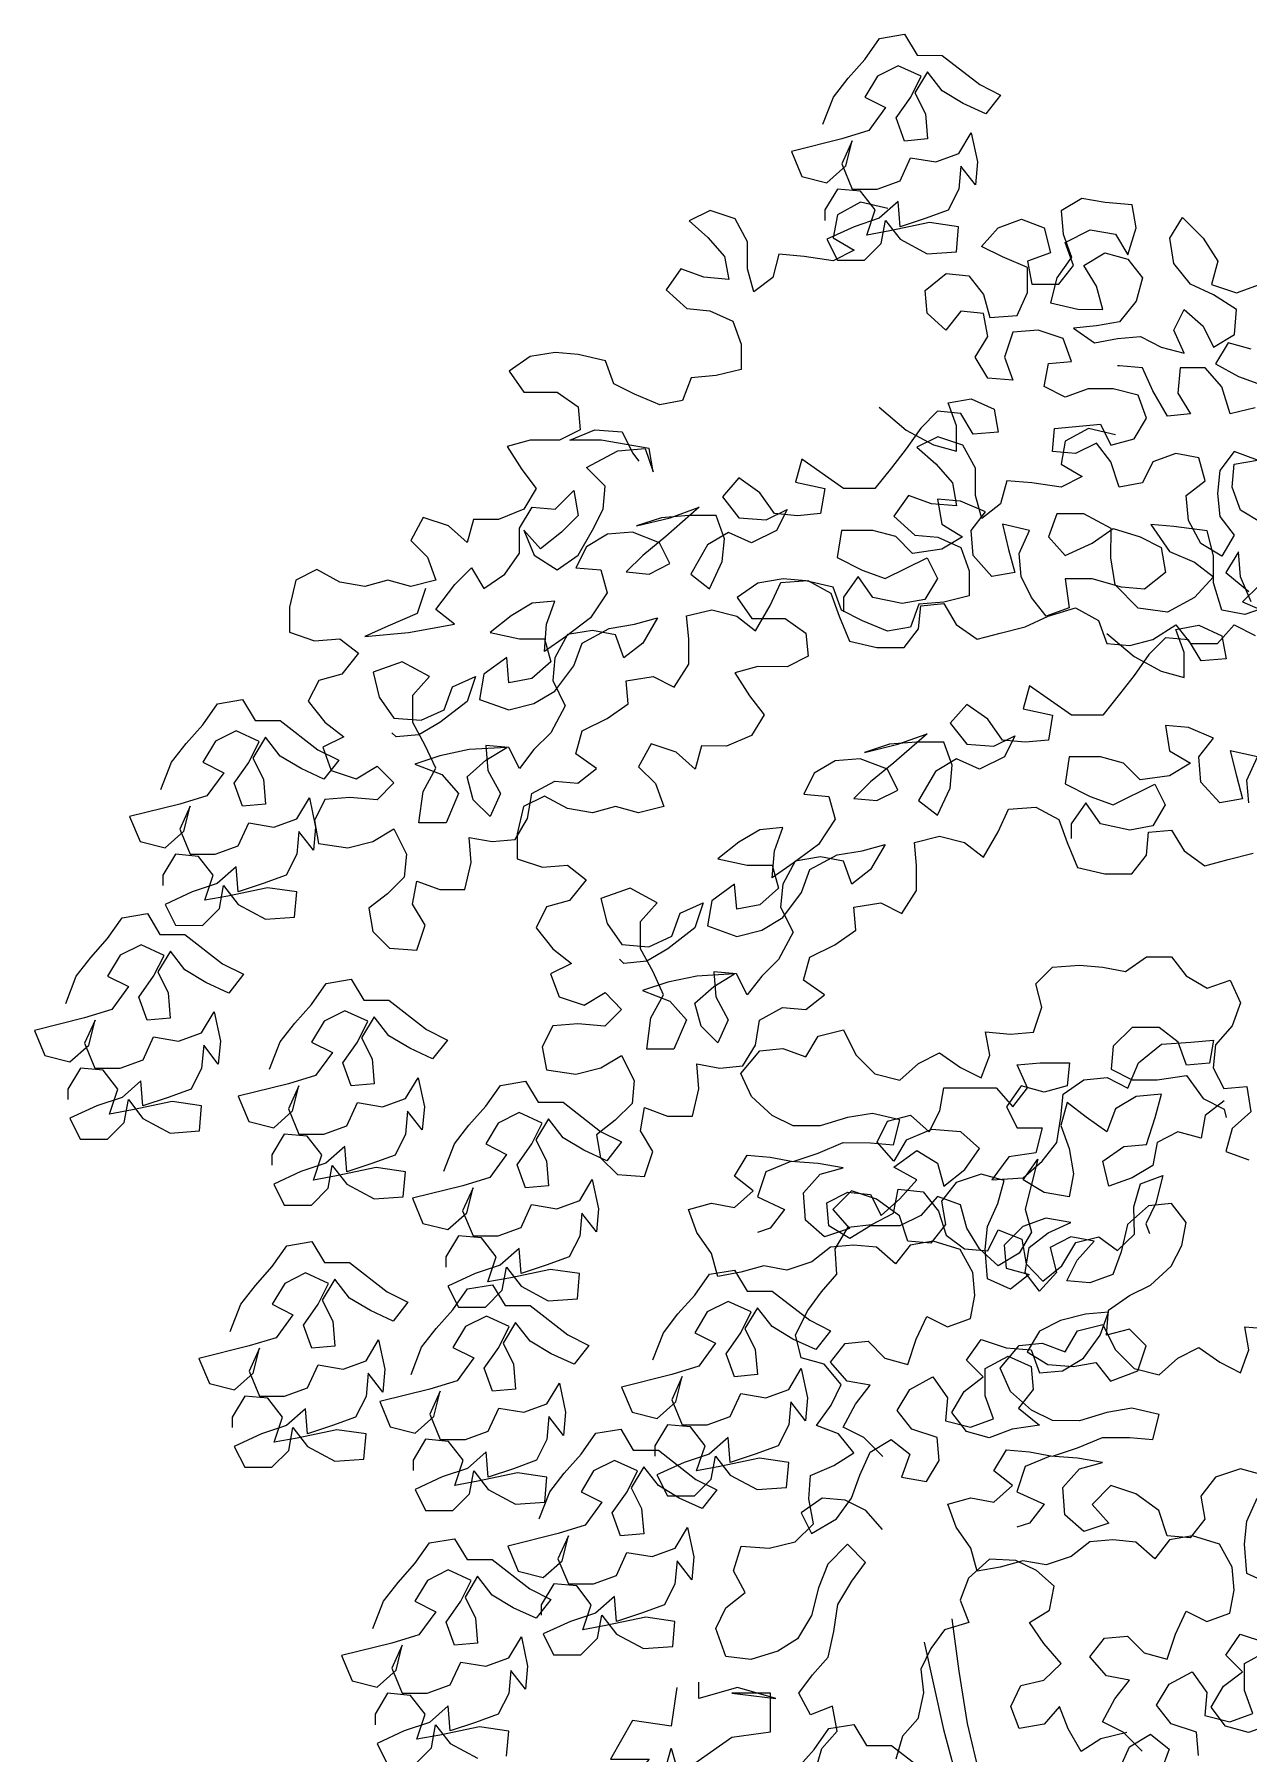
# Model space of a CAD drawing. Extents: x 115 to 1469, y 94 to 338.
# Drawn here: x 188.367 to 190.813, y 248.368 to 251.829 of the extents above; entities that cross this region are included whole.
import ezdxf

# ---------------------------------------------------------------- set-up
doc = ezdxf.new("R2010")
doc.units = 0
doc.layers.get('0').update_dxf_attribs({"linetype": 'CONTINUOUS'})
doc.layers.add('ESQUAD', color=3, linetype='CONTINUOUS')

# ---------------------------------------------------------------- blocks, each defined once
blk = doc.blocks.new('ARV-ELEV4')
for points in [[(-224.4, 3286.1), (-214.1, 3312.8), (-199.7, 3331.4), (-183.2, 3349.9), (-168.7, 3370.5), (-144, 3374.6), (-131.7, 3354), (-107, 3353.9), (-69.9, 3325.1), (-49.4, 3314.8), (-63.8, 3296.2), (-86.4, 3306.5), (-107, 3318.9), (-121.4, 3337.5), (-133.8, 3316.9), (-123.5, 3296.3), (-121.5, 3271.6), (-144.1, 3269.5), (-152.3, 3292.2), (-137.9, 3312.8), (-127.6, 3333.4), (-150.2, 3343.7), (-170.8, 3333.4), (-183.2, 3312.8), (-162.6, 3302.5), (-179.1, 3279.9), (-205.9, 3271.6), (-255.3, 3259.3), (-245.1, 3234.6), (-220.4, 3228.4), (-201.8, 3244.9), (-195.6, 3269.6), (-205.9, 3246.9), (-195.7, 3222.2), (-170.9, 3222.2), (-148.3, 3230.4), (-138, 3253.1), (-113.3, 3248.9), (-90.6, 3257.1), (-78.2, 3277.7), (-72.1, 3248.9), (-74.2, 3226.2), (-88.5, 3244.8), (-90.6, 3222.1), (-100.9, 3201.5), (-123.6, 3193.3), (-148.3, 3185.1), (-150.4, 3209.8), (-168.9, 3193.4), (-193.6, 3185.1), (-220.4, 3172.8), (-210.1, 3152.2), (-183.4, 3152.2), (-166.9, 3168.6), (-162.7, 3191.3), (-148.3, 3172.7), (-121.6, 3158.3), (-92.7, 3160.3), (-90.7, 3185.1), (-119.5, 3189.2), (-158.6, 3181), (-181.3, 3176.9), (-173, 3201.6), (-187.4, 3220.1), (-210.1, 3222.2), (-222.4, 3201.6), (-222.5, 3191.3)], [(-160.6, 3203.1), (-187.4, 3209.3), (-210, 3196.9), (-214.2, 3174.3), (-193.6, 3161.9), (-214.2, 3151.6), (-243, 3155.8), (-267.7, 3157.9), (-273.9, 3135.2), (-292.5, 3120.8), (-298.6, 3143.5), (-298.6, 3170.3), (-310.9, 3192.9), (-335.6, 3201.2), (-356.2, 3190.9), (-337.7, 3174.4), (-321.3, 3155.9), (-317.2, 3133.2), (-341.9, 3135.3), (-364.5, 3143.5), (-379, 3123), (-358.4, 3104.4), (-335.7, 3102.3), (-313.1, 3092), (-304.9, 3069.4), (-304.9, 3044.6), (-329.6, 3038.5), (-354.3, 3036.4), (-362.6, 3013.8), (-385.2, 3009.7), (-409.9, 3020), (-430.5, 3030.3), (-438.7, 3053), (-465.5, 3059.2), (-488.2, 3061.3), (-512.9, 3057.2), (-533.5, 3042.8), (-519.1, 3022.2), (-486.1, 3022.2), (-465.6, 3007.7), (-463.5, 2985.1), (-484.1, 2974.8), (-513, 2974.8), (-535.6, 2968.7), (-521.2, 2946), (-506.8, 2927.4), (-519.2, 2906.9), (-543.9, 2896.6), (-568.6, 2896.6), (-574.8, 2874), (-593.3, 2890.5), (-618.1, 2898.7), (-630.4, 2876.1), (-614, 2859.6), (-605.8, 2836.9), (-630.5, 2830.8), (-653.1, 2837), (-675.8, 2830.8), (-700.5, 2834.9), (-723.1, 2847.3), (-743.7, 2837), (-749.9, 2810.3), (-750, 2785.6), (-725.3, 2777.3), (-700.5, 2779.3), (-682, 2764.9), (-698.5, 2744.3), (-721.2, 2738.2), (-731.5, 2717.6), (-715, 2697), (-696.5, 2682.5), (-717.1, 2672.3), (-708.9, 2649.6), (-684.2, 2641.4), (-663.6, 2653.7), (-647.1, 2637.2), (-663.6, 2620.7), (-690.4, 2622.8), (-715.1, 2620.8), (-725.4, 2600.2), (-721.3, 2577.5), (-692.5, 2573.4), (-667.8, 2579.6), (-647.2, 2591.9), (-634.8, 2567.2), (-636.9, 2544.5), (-653.4, 2528.1), (-671.9, 2513.7), (-667.9, 2491), (-651.4, 2474.5), (-624.6, 2472.4), (-616.4, 2497.1), (-628.7, 2517.7), (-624.6, 2540.4), (-601.9, 2532.1), (-577.2, 2532.1), (-571, 2558.9), (-573, 2583.6), (-550.4, 2579.4), (-527.7, 2581.5), (-515.4, 2602.1), (-511.2, 2626.8), (-488.6, 2639.1), (-465.9, 2637), (-447.4, 2651.4), (-467.9, 2665.9), (-461.7, 2688.5), (-437, 2700.8), (-416.4, 2715.2), (-418.4, 2737.9), (-391.7, 2742), (-371.1, 2731.7), (-356.6, 2754.3), (-356.6, 2779), (-358.7, 2801.7), (-333.9, 2807.8), (-309.2, 2801.6), (-290.7, 2787.2), (-276.3, 2811.9), (-266, 2834.5), (-239.2, 2836.6), (-216.5, 2824.2), (-208.3, 2801.5), (-198.1, 2776.8), (-171.3, 2770.6), (-144.5, 2770.6), (-130.1, 2789.1), (-128, 2811.8), (-105.3, 2813.8), (-93, 2793.2), (-72.4, 2778.8), (-49.8, 2784.9), (-25.1, 2791.1), (-2.4, 2801.4), (24.4, 2809.6), (47, 2797.2), (55.2, 2774.5), (77.9, 2772.5), (100.6, 2778.6), (123.2, 2793), (137.6, 2774.5), (164.4, 2774.4), (180.9, 2793), (201.5, 2782.6)], [(205.6, 2832.1), (189.1, 2815.6), (218, 2803.2)], [(197.4, 2815.6), (187.1, 2840.3), (185.1, 2865), (172.7, 2844.4), (195.3, 2825.9)], [(215.9, 2811.5), (191.2, 2803.2), (168.5, 2807.4), (160.3, 2834.2), (160.4, 2860.9), (154.2, 2885.6), (121.2, 2889.8), (98.6, 2891.9), (117.1, 2865.1), (141.8, 2854.8), (160.3, 2840.3), (141.8, 2819.8), (115, 2805.4), (86.2, 2809.5), (63.5, 2832.2), (59.4, 2859), (59.5, 2887.8), (32.7, 2902.2), (5.9, 2902.3), (-2.3, 2879.6), (14.1, 2861.1), (40.9, 2873.4), (61.5, 2887.8), (88.3, 2879.5), (108.9, 2869.2), (113, 2844.5), (92.4, 2828), (69.7, 2830.1), (40.9, 2838.4), (14.1, 2838.4), (18.2, 2809.6), (-4.5, 2801.4), (-18.9, 2819.9), (-29.1, 2840.5), (-31.2, 2863.2), (-20.9, 2885.8), (-47.6, 2892), (-41.5, 2867.3), (-35.3, 2844.6), (-58, 2840.5), (-76.5, 2861.1), (-78.5, 2885.9), (-64.1, 2904.4), (-88.8, 2914.7), (-111.4, 2916.8), (-107.3, 2892.1), (-86.8, 2879.7), (-107.4, 2867.4), (-136.2, 2863.3), (-152.7, 2879.8), (-175.3, 2885.9), (-206.2, 2886), (-210.3, 2859.2), (-185.6, 2846.8), (-163, 2838.6), (-121.8, 2859.1), (-111.5, 2838.5), (-123.9, 2817.9), (-146.5, 2813.8), (-175.4, 2820), (-189.8, 2840.7), (-204.2, 2820.1), (-204.2, 2805.7)], [(207.6, 2893.5), (187, 2905.9), (178.8, 2928.6), (180.9, 2951.2), (203.6, 2955.3), (180.9, 2963.6), (166.5, 2945.1), (164.4, 2922.4), (166.5, 2899.8), (180.8, 2881.2), (168.5, 2860.6), (147.9, 2873), (135.6, 2895.7), (133.5, 2920.4), (152.1, 2934.8), (145.9, 2957.4), (123.3, 2961.6), (100.6, 2953.4), (90.3, 2932.8), (67.6, 2928.7), (59.4, 2953.4), (45, 2971.9), (24.4, 2961.7), (1.8, 2963.7), (3.8, 2986.4), (49.1, 2990.5), (59.4, 2969.9), (82.1, 2976), (94.5, 2996.6), (86.2, 3019.3), (61.5, 3025.5), (36.8, 3025.5), (14.2, 3017.3), (-6.4, 3027.6), (-2.3, 3050.2), (20.4, 3052.3), (12.2, 3074.9), (-12.5, 3083.2), (-37.3, 3081.2), (-45.5, 3056.5), (-37.3, 3033.8), (-62, 3035.9), (-74.4, 3056.5), (-62, 3077.1), (-66.1, 3099.7), (-88.7, 3101.8), (-103.2, 3083.3), (-121.7, 3099.8), (-123.7, 3122.4), (-103.1, 3138.9), (-80.5, 3136.8), (-66.1, 3118.3), (-59.9, 3095.6), (-33.1, 3097.6), (-22.8, 3120.3), (-22.8, 3145), (-47.5, 3155.3), (-68.1, 3165.6), (-51.6, 3184.1), (-28.9, 3192.4), (-6.3, 3184.1), (-0.1, 3159.4), (-22.8, 3151.2), (-18.7, 3128.5), (8.1, 3128.5), (22.5, 3147), (14.3, 3169.7), (39, 3182), (63.7, 3177.9), (76.1, 3157.3), (84.3, 3184), (80.2, 3206.7), (53.5, 3208.8), (30.8, 3212.9), (10.2, 3200.6), (12.3, 3177.9), (20.5, 3155.2), (6, 3134.7), (-0.2, 3110), (26.6, 3103.8), (51.3, 3103.7), (45.2, 3126.4), (32.8, 3147), (53.4, 3159.3), (76.1, 3153.1), (90.5, 3134.6), (84.3, 3111.9), (67.8, 3091.4), (45.1, 3087.3), (22.5, 3085.2), (43, 3070.8), (65.7, 3074.9), (88.4, 3076.9), (108.9, 3066.6), (131.6, 3060.4), (121.3, 3083.1), (131.6, 3103.7), (150.1, 3087.2), (160.4, 3066.6), (181, 3078.9), (183.1, 3103.6), (160.5, 3118.1), (137.8, 3128.4), (121.4, 3149), (117.3, 3173.7), (129.7, 3194.3), (150.2, 3173.7), (164.6, 3151), (158.4, 3128.3), (183.1, 3120.1), (205.8, 3128.3)], [(197.5, 3064.5), (174.8, 3070.7), (162.5, 3050.1), (185.1, 3037.7), (207.8, 3029.5)], [(201.6, 3006.8), (176.8, 3000.7), (168.6, 3027.4), (152.2, 3046), (127.5, 3046), (125.4, 3021.3), (137.7, 3000.7), (115.1, 2998.6), (100.7, 3023.4), (90.4, 3046), (67.7, 3048.1), (65.7, 3048.1)], [(-169, 3007.4), (-142.3, 2984.8), (-115.5, 2970.3), (-92.9, 2964.1), (-92.8, 2988.8), (-101.1, 3011.5), (-78.4, 3015.6), (-55.8, 3005.3), (-51.7, 2982.6), (-76.4, 2980.6), (-88.7, 3001.2), (-111.4, 3003.3), (-127.8, 2986.8), (-142.3, 2966.2), (-156.7, 2947.7), (-173.2, 2927.1), (-204.1, 2927.2), (-245.3, 2956), (-251.5, 2933.4), (-222.6, 2927.2), (-226.8, 2902.5), (-249.4, 2900.4), (-272.1, 2902.5), (-286.5, 2923.1), (-307.1, 2937.6), (-323.5, 2919), (-307.1, 2898.4), (-280.3, 2896.3), (-259.7, 2906.6), (-270, 2886), (-294.8, 2873.7), (-317.4, 2884), (-338, 2871.7), (-354.5, 2842.9), (-336, 2828.4), (-323.6, 2855.2), (-321.5, 2877.8), (-329.7, 2900.5), (-356.5, 2900.5), (-383.3, 2898.5), (-408, 2890.3), (-375, 2898.5), (-346.2, 2908.8), (-379.2, 2880), (-401.9, 2861.4), (-418.3, 2845), (-395.7, 2842.9), (-375.1, 2853.2), (-385.4, 2873.8), (-412.1, 2884.1), (-436.8, 2882.1), (-457.4, 2869.7), (-467.8, 2849.1), (-443.1, 2847.1), (-436.9, 2824.4), (-453.4, 2799.7), (-478.1, 2781.2), (-498.7, 2766.8), (-496.6, 2793.6), (-488.4, 2816.2), (-511, 2814.2), (-531.6, 2801.8), (-552.3, 2785.4), (-523.4, 2779.2), (-498.7, 2779.2), (-492.6, 2756.5), (-511.1, 2740), (-533.8, 2735.9), (-535.8, 2760.7), (-558.5, 2744.2), (-562.6, 2719.5), (-533.8, 2709.2), (-509.1, 2715.3), (-488.5, 2727.7), (-469.9, 2752.4), (-461.7, 2775), (-434.9, 2789.4), (-410.2, 2793.5), (-387.5, 2799.7), (-401.9, 2775), (-420.5, 2760.6), (-428.7, 2783.2), (-451.3, 2787.4), (-476.1, 2783.3), (-488.4, 2760.6), (-490.5, 2738), (-478.2, 2713.2), (-492.6, 2686.5), (-509.1, 2670), (-523.5, 2651.5), (-533.8, 2672.1), (-556.5, 2674.2), (-554.4, 2649.5), (-542.1, 2626.8), (-552.4, 2604.2), (-568.9, 2620.7), (-575, 2643.3), (-556.5, 2659.8), (-535.9, 2672.1), (-573, 2670.1), (-601.8, 2663.9), (-626.5, 2655.7), (-599.8, 2645.4), (-583.3, 2626.8), (-595.7, 2598), (-622.4, 2598), (-618.3, 2628.9), (-605.9, 2651.6), (-616.2, 2674.2), (-628.5, 2696.9), (-628.5, 2723.7), (-612, 2742.2), (-638.8, 2756.6), (-667.6, 2746.4), (-661.5, 2721.6), (-647.1, 2701), (-620.3, 2699), (-597.6, 2709.2), (-589.4, 2731.9), (-566.7, 2742.2), (-575, 2717.4), (-601.8, 2696.9), (-622.4, 2684.5), (-645, 2682.5), (-649.1, 2686.6)], [(-616.1, 2828.7), (-624.3, 2804), (-653.2, 2791.7), (-675.8, 2781.4), (-632.6, 2785.5), (-587.3, 2793.7), (-605.8, 2808.1), (-587.2, 2832.8), (-570.7, 2849.2), (-558.4, 2828.6), (-537.8, 2843), (-523.4, 2863.6), (-523.3, 2888.3), (-511, 2908.9), (-488.3, 2906.8), (-469.8, 2925.3), (-465.7, 2900.6), (-482.1, 2884.2), (-502.8, 2867.7), (-519.2, 2886.3), (-508.9, 2861.5), (-486.3, 2847.1), (-465.7, 2861.5), (-451.3, 2886.2), (-440.9, 2906.8), (-438.9, 2929.4), (-457.4, 2948), (-426.5, 2964.4), (-399.7, 2966.5), (-391.5, 2943.8), (-395.6, 2966.5), (-418.2, 2970.6), (-442.9, 2974.7), (-473.8, 2974.8), (-449.1, 2985), (-422.3, 2983), (-412.1, 2962.4), (-405.9, 2954.1)], [(63.9, 2980), (37.1, 2986.2), (14.4, 2973.9), (10.3, 2951.3), (30.9, 2938.9), (10.3, 2928.6), (-18.6, 2932.8), (-43.3, 2934.8), (-49.5, 2912.2), (-68, 2897.8), (-74.2, 2920.4), (-74.2, 2947.2), (-86.5, 2969.9), (-111.2, 2978.1), (-131.8, 2967.9), (-113.3, 2951.4), (-96.8, 2932.8), (-92.7, 2910.2), (-117.4, 2912.2), (-140.1, 2920.5), (-154.5, 2899.9), (-133.9, 2881.4), (-111.3, 2879.3), (-88.6, 2869), (-80.4, 2846.3), (-80.4, 2821.6), (-105.2, 2815.4), (-129.9, 2813.4), (-138.1, 2790.8), (-160.8, 2786.7), (-185.5, 2797), (-206.1, 2807.3), (-214.3, 2830), (-241.1, 2836.2), (-263.7, 2838.2), (-288.4, 2834.1), (-309, 2819.8), (-294.6, 2799.1), (-261.7, 2799.1), (-241.1, 2784.7), (-239.1, 2762), (-259.7, 2751.7), (-288.5, 2751.8), (-311.2, 2745.6), (-296.8, 2723), (-282.4, 2704.4), (-294.7, 2683.8), (-319.5, 2673.5), (-344.2, 2673.6), (-350.4, 2650.9), (-368.9, 2667.4), (-393.6, 2675.7), (-406, 2653), (-389.5, 2636.5), (-381.3, 2613.9), (-406, 2607.7), (-428.7, 2613.9), (-451.3, 2607.8), (-476, 2611.9), (-498.7, 2624.3), (-519.3, 2614), (-525.5, 2587.2), (-525.5, 2562.5), (-500.8, 2554.3), (-476.1, 2556.3), (-457.6, 2541.9), (-474.1, 2521.3), (-496.7, 2515.1), (-507, 2494.6), (-490.6, 2473.9), (-472.1, 2459.5), (-492.7, 2449.2), (-484.4, 2426.6), (-459.7, 2418.3), (-439.1, 2430.7), (-422.7, 2414.2), (-439.2, 2397.7), (-465.9, 2399.8), (-490.6, 2397.8), (-501, 2377.2), (-496.9, 2354.5), (-468, 2350.4), (-443.3, 2356.5), (-422.7, 2368.9), (-410.4, 2344.1), (-412.5, 2321.5), (-429, 2305), (-447.5, 2290.6), (-443.4, 2268), (-426.9, 2251.5), (-400.2, 2249.4), (-391.9, 2274.1), (-404.2, 2294.7), (-400.1, 2317.4), (-377.5, 2309.1), (-352.8, 2309.1), (-346.5, 2335.8), (-348.6, 2360.6), (-325.9, 2356.4), (-303.3, 2358.5), (-290.9, 2379), (-286.8, 2403.7), (-264.1, 2416.1), (-241.4, 2414), (-222.9, 2428.4), (-243.5, 2442.8), (-237.3, 2465.5), (-212.6, 2477.8), (-192, 2492.2), (-194, 2514.9), (-167.2, 2519), (-146.6, 2508.6), (-132.2, 2531.3), (-132.2, 2556), (-134.2, 2578.6), (-109.5, 2584.8), (-84.8, 2578.6), (-66.3, 2564.2), (-51.8, 2588.9), (-41.5, 2611.5), (-14.7, 2613.5), (7.9, 2601.2), (16.1, 2578.5), (26.4, 2553.8), (53.2, 2547.6), (79.9, 2547.6), (94.4, 2566.1), (96.4, 2588.7), (119.1, 2590.8), (131.4, 2570.2), (152, 2555.7), (174.7, 2561.9), (199.4, 2568)], [(195.3, 2617.5), (193.3, 2640.1), (203.6, 2662.8), (176.8, 2669), (183, 2644.3), (189.1, 2621.6), (166.5, 2617.5), (148, 2638.1), (145.9, 2662.8), (160.4, 2681.3), (135.7, 2691.7), (113, 2693.7), (117.1, 2669), (137.7, 2656.7), (117.1, 2644.3), (88.3, 2640.2), (71.8, 2656.7), (49.1, 2662.9), (18.3, 2662.9), (14.1, 2636.2), (38.8, 2623.8), (61.5, 2615.5), (102.7, 2636.1), (112.9, 2615.5), (100.6, 2594.9), (77.9, 2590.8), (49.1, 2597), (34.7, 2617.6), (20.3, 2597), (20.2, 2582.6)], [(55.4, 2784.4), (82.2, 2761.7), (108.9, 2747.3), (131.6, 2741.1), (131.6, 2765.8), (123.4, 2788.5), (146.1, 2792.6), (168.7, 2782.2), (172.8, 2759.6), (148.1, 2757.6), (135.7, 2778.2), (113.1, 2780.2), (96.6, 2763.8), (82.2, 2743.2), (67.7, 2724.7), (51.2, 2704.1), (20.4, 2704.1), (-20.8, 2733), (-27, 2710.3), (1.8, 2704.1), (-2.3, 2679.4), (-25, 2677.4), (-47.6, 2679.5), (-62, 2700.1), (-82.6, 2714.5), (-99.1, 2696), (-82.6, 2675.4), (-55.9, 2673.3), (-35.3, 2683.6), (-45.6, 2663), (-70.3, 2650.7), (-92.9, 2661), (-113.6, 2648.6), (-130.1, 2619.8), (-111.5, 2605.4), (-99.2, 2632.2), (-97.1, 2654.8), (-105.3, 2677.5), (-132.1, 2677.5), (-158.8, 2675.5), (-183.6, 2667.2), (-150.6, 2675.5), (-121.8, 2685.7), (-154.7, 2656.9), (-177.4, 2638.4), (-193.9, 2621.9), (-171.2, 2619.9), (-150.6, 2630.1), (-160.9, 2650.8), (-187.7, 2661.1), (-212.4, 2659), (-233, 2646.7), (-243.3, 2626.1), (-218.6, 2624), (-212.4, 2601.4), (-228.9, 2576.7), (-253.7, 2558.2), (-274.3, 2543.8), (-272.2, 2570.5), (-263.9, 2593.2), (-286.6, 2591.1), (-307.2, 2578.8), (-327.8, 2562.4), (-299, 2556.1), (-274.3, 2556.1), (-268.1, 2533.5), (-286.7, 2517), (-309.3, 2512.9), (-311.4, 2537.6), (-334, 2521.2), (-338.2, 2496.5), (-309.3, 2486.1), (-284.6, 2492.3), (-264, 2504.6), (-245.5, 2529.3), (-237.2, 2552), (-210.4, 2566.4), (-185.7, 2570.5), (-163, 2576.6), (-177.5, 2551.9), (-196, 2537.5), (-204.2, 2560.2), (-226.9, 2564.3), (-251.6, 2560.2), (-264, 2537.6), (-266.1, 2514.9), (-253.7, 2490.2), (-268.2, 2463.4), (-284.7, 2447), (-299.1, 2428.5), (-309.4, 2449.1), (-332, 2451.1), (-330, 2426.4), (-317.7, 2403.8), (-328, 2381.1), (-344.4, 2397.6), (-350.6, 2420.3), (-332, 2436.7), (-311.4, 2449.1), (-348.5, 2447), (-377.3, 2440.9), (-402.1, 2432.7), (-375.3, 2422.4), (-358.8, 2403.8), (-371.2, 2375), (-398, 2375), (-393.8, 2405.9), (-381.5, 2428.5), (-391.7, 2451.2), (-404.1, 2473.9), (-404.1, 2500.6), (-387.6, 2519.2), (-414.3, 2533.6), (-443.2, 2523.3), (-437, 2498.6), (-422.6, 2478), (-395.8, 2475.9), (-373.2, 2486.2), (-364.9, 2508.8), (-342.3, 2519.1), (-350.5, 2494.4), (-377.3, 2473.8), (-397.9, 2461.5), (-420.6, 2459.5), (-424.7, 2463.6)], [(-876.6, 2630.8), (-866.3, 2657.6), (-851.8, 2676.1), (-835.4, 2694.6), (-820.9, 2715.2), (-796.2, 2719.3), (-783.9, 2698.7), (-759.2, 2698.7), (-722.1, 2669.8), (-701.5, 2659.5), (-716, 2641), (-738.6, 2651.3), (-759.2, 2663.7), (-773.6, 2682.2), (-786, 2661.6), (-775.7, 2641), (-773.6, 2616.3), (-796.3, 2614.3), (-804.5, 2637), (-790.1, 2657.5), (-779.8, 2678.1), (-802.4, 2688.4), (-823, 2678.2), (-835.4, 2657.6), (-814.8, 2647.3), (-831.3, 2624.6), (-858.1, 2616.4), (-907.5, 2604.1), (-897.2, 2579.4), (-872.5, 2573.2), (-854, 2589.6), (-847.8, 2614.3), (-858.1, 2591.7), (-847.8, 2567), (-823.1, 2566.9), (-800.5, 2575.2), (-790.1, 2597.8), (-765.4, 2593.7), (-742.8, 2601.9), (-730.4, 2622.5), (-724.2, 2593.6), (-726.3, 2571), (-740.7, 2589.5), (-742.8, 2566.9), (-753.1, 2546.3), (-775.8, 2538.1), (-800.5, 2529.9), (-802.5, 2554.6), (-821.1, 2538.1), (-845.8, 2529.9), (-872.6, 2517.6), (-862.3, 2497), (-835.5, 2496.9), (-819, 2513.4), (-814.9, 2536.1), (-800.5, 2517.5), (-773.7, 2503.1), (-744.9, 2505.1), (-742.8, 2529.8), (-771.7, 2534), (-810.8, 2525.8), (-833.5, 2521.7), (-825.2, 2546.4), (-839.6, 2564.9), (-862.2, 2567), (-874.6, 2546.4), (-874.6, 2536.1)], [(-970.4, 2420.1), (-960, 2446.9), (-945.6, 2465.4), (-929.1, 2484), (-914.7, 2504.5), (-890, 2508.6), (-877.6, 2488), (-852.9, 2488), (-815.9, 2459.1), (-795.3, 2448.8), (-809.7, 2430.3), (-832.4, 2440.6), (-852.9, 2453), (-867.3, 2471.5), (-879.7, 2451), (-869.4, 2430.4), (-867.4, 2405.6), (-890.1, 2403.6), (-898.3, 2426.3), (-883.8, 2446.8), (-873.5, 2467.4), (-896.2, 2477.7), (-916.8, 2467.5), (-929.1, 2446.9), (-908.6, 2436.6), (-925.1, 2413.9), (-951.8, 2405.7), (-1001.3, 2393.4), (-991, 2368.7), (-966.3, 2362.5), (-947.7, 2378.9), (-941.5, 2403.6), (-951.9, 2381), (-941.6, 2356.3), (-916.9, 2356.3), (-894.2, 2364.5), (-883.9, 2387.1), (-859.2, 2383), (-836.5, 2391.2), (-824.2, 2411.8), (-818, 2382.9), (-820.1, 2360.3), (-834.5, 2378.8), (-836.6, 2356.2), (-846.9, 2335.6), (-869.5, 2327.4), (-894.3, 2319.2), (-896.3, 2343.9), (-914.8, 2327.4), (-939.6, 2319.2), (-966.3, 2306.9), (-956.1, 2286.3), (-929.3, 2286.3), (-912.8, 2302.7), (-908.7, 2325.4), (-894.3, 2306.8), (-867.5, 2292.4), (-838.7, 2294.4), (-836.6, 2319.1), (-865.4, 2323.3), (-904.6, 2315.1), (-927.2, 2311), (-919, 2335.7), (-933.4, 2354.2), (-956, 2356.3), (-968.4, 2335.7), (-968.4, 2325.4)], [(-165.5, 1973.9), (-184, 1992.5), (-204.6, 2002.8), (-192.2, 2025.4), (-177.8, 2043.9), (-200.5, 2048.1), (-216.9, 2066.6), (-202.5, 2085.2), (-179.8, 2087.2), (-163.4, 2070.7), (-140.7, 2064.5), (-132.5, 2089.2), (-122.1, 2111.8), (-101.6, 2101.5), (-78.9, 2109.7), (-74.8, 2132.4), (-76.8, 2155.1), (-89.1, 2177.7), (-115.9, 2186), (-138.6, 2181.9), (-153, 2163.4), (-171.5, 2179.9), (-194.2, 2181.9), (-216.8, 2179.9), (-235.4, 2165.5), (-260.1, 2157.3), (-282.7, 2161.4), (-305.4, 2155.3), (-328, 2151.2), (-334.2, 2173.8), (-348.6, 2194.4), (-356.8, 2217.1), (-334.2, 2223.2), (-311.5, 2219.1), (-293, 2235.6), (-311.5, 2250), (-299.1, 2270.6), (-276.4, 2268.5), (-253.8, 2264.4), (-229.1, 2272.6), (-204.4, 2282.9), (-177.6, 2282.8), (-154.9, 2280.7), (-148.7, 2305.5), (-175.5, 2311.7), (-200.2, 2307.6), (-227, 2299.3), (-253.8, 2299.4), (-274.4, 2309.7), (-294.9, 2328.2), (-305.2, 2350.9), (-286.7, 2373.5), (-264, 2375.6), (-241.3, 2367.3), (-229, 2387.9), (-204.3, 2394.1), (-191.9, 2369.3), (-173.4, 2350.8), (-148.7, 2344.6), (-130.2, 2361), (-109.5, 2371.3), (-89, 2356.9), (-68.4, 2346.6), (-60.1, 2369.2), (-64.2, 2391.9), (-39.5, 2389.8), (-16.9, 2391.8), (-8.6, 2416.5), (-14.8, 2439.2), (1.7, 2455.6), (28.5, 2457.7), (51.2, 2455.6), (73.8, 2451.5), (94.4, 2465.9), (119.1, 2465.8), (133.5, 2447.3), (154.1, 2434.9), (176.8, 2443.1), (187, 2420.5), (178.8, 2397.8), (162.3, 2379.3), (160.2, 2356.7), (170.5, 2336.1), (193.1, 2338.1), (197.2, 2313.4), (178.7, 2296.9), (172.5, 2274.3), (195.1, 2266)], [(-769.5, 2355.3), (-759.2, 2382.1), (-744.7, 2400.6), (-728.2, 2419.1), (-713.8, 2439.7), (-689.1, 2443.8), (-676.8, 2423.2), (-652, 2423.1), (-615, 2394.3), (-594.4, 2384), (-608.9, 2365.4), (-631.5, 2375.8), (-652.1, 2388.1), (-666.5, 2406.7), (-678.9, 2386.1), (-668.6, 2365.5), (-666.5, 2340.8), (-689.2, 2338.7), (-697.4, 2361.4), (-683, 2382), (-672.7, 2402.6), (-695.3, 2412.9), (-715.9, 2402.6), (-728.3, 2382), (-707.7, 2371.7), (-724.2, 2349.1), (-751, 2340.9), (-800.4, 2328.6), (-790.1, 2303.8), (-765.4, 2297.6), (-746.9, 2314.1), (-740.7, 2338.8), (-751, 2316.2), (-740.7, 2291.4), (-716, 2291.4), (-693.3, 2299.6), (-683, 2322.3), (-658.3, 2318.1), (-635.7, 2326.3), (-623.3, 2346.9), (-617.1, 2318.1), (-619.2, 2295.4), (-633.6, 2314), (-635.7, 2291.3), (-646, 2270.7), (-668.7, 2262.5), (-693.4, 2254.3), (-695.4, 2279), (-714, 2262.6), (-738.7, 2254.4), (-765.5, 2242), (-755.2, 2221.4), (-728.4, 2221.4), (-711.9, 2237.9), (-707.8, 2260.5), (-693.4, 2242), (-666.6, 2227.5), (-637.8, 2229.6), (-635.7, 2254.3), (-664.6, 2258.4), (-703.7, 2250.2), (-726.3, 2246.1), (-718.1, 2270.8), (-732.5, 2289.4), (-755.1, 2291.4), (-767.5, 2270.9), (-767.5, 2260.6)], [(170.8, 2324.2), (152.2, 2309.8), (148.1, 2287.2), (125.4, 2293.4), (104.8, 2283.1), (100.7, 2260.5), (80.1, 2248.1), (57.4, 2239.9), (51.3, 2264.6), (71.9, 2279), (94.5, 2281.1), (102.8, 2307.8), (109, 2330.5), (84.3, 2328.4), (63.7, 2316.1), (55.4, 2293.4), (34.8, 2307.9), (16.3, 2322.3), (10.1, 2299.7), (18.3, 2277), (22.4, 2252.3), (18.3, 2229.6), (-6.4, 2233.8), (-27, 2246.2), (-12.6, 2266.7), (-25, 2217.3), (-18.8, 2194.7), (-31.2, 2174.1), (-51.8, 2161.7), (-70.3, 2178.2), (-82.7, 2198.8), (-88.8, 2221.5), (-111.5, 2229.8), (-128, 2211.2), (-148.6, 2201), (-177.4, 2201), (-198, 2188.6), (-218.6, 2201), (-220.6, 2223.7), (-200, 2234), (-177.4, 2231.9), (-167.1, 2211.3), (-148.5, 2227.7), (-132, 2246.2), (-154.7, 2258.6), (-132, 2275.1), (-111.4, 2262.7), (-105.3, 2240), (-84.7, 2256.5), (-70.2, 2277.1), (-88.7, 2293.6), (-117.6, 2295.7), (-142.3, 2285.4), (-154.7, 2264.8), (-171.1, 2283.4), (-160.8, 2303.9), (-138.2, 2310.1), (-119.6, 2293.6), (-109.3, 2314.2), (-105.2, 2336.8), (-53.7, 2336.8), (-37.2, 2318.2), (-22.8, 2336.8), (-33.1, 2359.4), (-10.4, 2361.5), (18.4, 2361.4), (16.3, 2338.8), (-6.3, 2332.6), (-29, 2338.8), (-43.4, 2318.2), (-33.1, 2297.6), (-8.4, 2297.6), (-14.6, 2272.9), (-41.4, 2268.8), (-57.9, 2246.2), (-27, 2248.2), (-8.5, 2264.7), (6, 2283.2), (10.1, 2307.9), (12.2, 2330.6), (32.8, 2344.9), (55.5, 2347), (76, 2336.7), (86.4, 2361.4), (109, 2379.9), (137.9, 2381.9), (160.5, 2384), (156.4, 2361.3), (133.7, 2359.3), (125.5, 2381.9), (107, 2396.4), (80.2, 2396.4), (61.7, 2377.9), (59.6, 2355.2), (80.2, 2344.9), (104.9, 2344.9), (133.7, 2349), (150.2, 2326.3), (170.8, 2316), (172.8, 2307.8)], [(-597.8, 2254.9), (-587.5, 2281.7), (-573.1, 2300.2), (-556.6, 2318.7), (-542.2, 2339.3), (-517.5, 2343.4), (-505.1, 2322.8), (-480.4, 2322.8), (-443.4, 2293.9), (-422.8, 2283.6), (-437.2, 2265.1), (-459.9, 2275.4), (-480.4, 2287.8), (-494.8, 2306.3), (-507.2, 2285.7), (-496.9, 2265.1), (-494.9, 2240.4), (-517.5, 2238.4), (-525.8, 2261), (-511.3, 2281.6), (-501, 2302.2), (-523.7, 2312.5), (-544.3, 2302.2), (-556.6, 2281.6), (-536.1, 2271.3), (-552.5, 2248.7), (-579.3, 2240.5), (-628.8, 2228.2), (-618.5, 2203.4), (-593.8, 2197.2), (-575.2, 2213.7), (-569, 2238.4), (-579.4, 2215.8), (-569.1, 2191), (-544.4, 2191), (-521.7, 2199.2), (-511.4, 2221.9), (-486.7, 2217.7), (-464, 2226), (-451.6, 2246.5), (-445.5, 2217.7), (-447.6, 2195.1), (-462, 2213.6), (-464, 2190.9), (-474.4, 2170.4), (-497, 2162.1), (-521.7, 2153.9), (-523.8, 2178.6), (-542.3, 2162.2), (-567.1, 2154), (-593.8, 2141.6), (-583.6, 2121), (-556.8, 2121), (-540.3, 2137.5), (-536.2, 2160.1), (-521.8, 2141.6), (-495, 2127.1), (-466.2, 2129.2), (-464.1, 2153.9), (-492.9, 2158), (-532, 2149.8), (-554.7, 2145.7), (-546.4, 2170.4), (-560.8, 2189), (-583.5, 2191.1), (-595.9, 2170.5), (-595.9, 2160.2)], [(-165.6, 1901.8), (-182, 1920.4), (-202.6, 1930.7), (-225.3, 1932.8), (-245.9, 1918.4), (-235.6, 1897.8), (-210.9, 1912.2), (-196.4, 1932.8), (-188.2, 1955.4), (-177.9, 1978), (-157.3, 1990.4), (-138.7, 1975.9), (-147, 1953.3), (-122.3, 1949.2), (-109.9, 1969.7), (-112, 1992.4), (-136.7, 2000.7), (-151.1, 2019.2), (-138.7, 2039.8), (-116, 2052.1), (-101.6, 2031.5), (-103.7, 2008.9), (-79, 2002.7), (-56.3, 2010.9), (-64.6, 2033.5), (-64.5, 2060.3), (-41.9, 2072.6), (-19.2, 2062.3), (-17.2, 2039.7), (-31.6, 2021.2), (-11, 2004.7), (-37.8, 2000.6), (-60.5, 1992.3), (-83.1, 1998.5), (-97.5, 2017.1), (-85.1, 2037.7), (-66.6, 2052.1), (-83.1, 2068.6), (-68.6, 2089.1), (-43.9, 2080.9), (-19.2, 2078.8), (-11, 2056.1), (11.7, 2058.2), (32.3, 2070.5), (48.8, 2093.2), (57, 2115.8), (34.4, 2113.8), (9.7, 2107.6), (-10.9, 2097.3), (-23.3, 2076.7), (-2.7, 2064.4), (22, 2062.3), (44.6, 2066.4), (59, 2047.8), (85.8, 2058.1), (94.1, 2082.8), (77.6, 2099.3), (54.9, 2093.2), (57, 2117.9), (77.6, 2132.3), (98.2, 2142.5), (118.8, 2161.1), (129.2, 2181.6), (133.3, 2204.3), (118.9, 2222.8), (96.3, 2220.8), (75.6, 2202.3), (69.4, 2175.5), (61.2, 2152.9), (38.5, 2144.7), (15.9, 2146.7), (26.2, 2167.3), (42.7, 2185.8), (20, 2190), (-0.6, 2179.7), (5.6, 2155), (-10.9, 2136.5), (-25.3, 2155), (-21.2, 2179.7), (-2.6, 2194.1), (20, 2204.4), (-4.7, 2208.5), (-27.3, 2200.3), (-45.9, 2181.8), (-43.8, 2159.1), (-21.2, 2152.9), (-39.7, 2138.5), (-62.4, 2148.9), (-64.4, 2177.7), (-62.3, 2200.3), (-52, 2223), (-45.8, 2245.6), (-68.5, 2251.8), (-93.2, 2243.6), (-107.6, 2225.1), (-103.5, 2202.4), (-118, 2183.9), (-140.6, 2186), (-148.8, 2210.7), (-171.5, 2227.2), (-196.2, 2235.5), (-214.7, 2217), (-198.3, 2198.4), (-223, 2190.2), (-241.5, 2206.7), (-243.5, 2233.5), (-227, 2252), (-204.4, 2258.1), (-229.1, 2262.3), (-255.9, 2264.4), (-280.6, 2254.1), (-288.8, 2229.4), (-262.1, 2217), (-276.5, 2198.5), (-288.9, 2194.4)], [(75, 1701.9), (49.5, 1695.6), (30.1, 1683.3), (17.1, 1705.5), (8.7, 1727.5), (-6.6, 1710.2), (-31, 1705.7), (-39.4, 1727.6), (-29.4, 1748.1), (-6.8, 1753.6), (10.2, 1769.8), (-6.7, 1789.7), (-20.8, 1810.2), (-1.3, 1822.5), (3.3, 1846.1), (-13.9, 1861.4), (-34.4, 1871.3), (-60.2, 1872.5), (-81.1, 1853.8), (-89.2, 1832.3), (-80.8, 1810.4), (-104.5, 1803), (-118, 1784.7), (-127.9, 1764.2), (-125.2, 1740.9), (-130.9, 1715.5), (-146.1, 1698.2), (-152.5, 1675.6)], [(-232, 1663.5), (-225.6, 1686.1), (-210.4, 1703.3), (-214.9, 1727.7), (-236.8, 1719.3), (-248.1, 1740.5), (-234.6, 1758.8), (-219.4, 1776.1), (-213.6, 1801.5), (-209.7, 1828), (-195.8, 1850.9), (-182.4, 1869.3), (-200.3, 1887.3), (-219.5, 1867.6), (-228.7, 1844.3), (-235.5, 1817.1), (-249.3, 1794.2), (-268.8, 1781.9), (-295.3, 1773.8), (-320, 1776.7), (-329.8, 1804.3), (-319.9, 1824.8), (-301.1, 1839.9), (-312.4, 1861.1), (-304.9, 1885.5), (-277.3, 1883.3), (-251.9, 1889.6), (-233.8, 1907.5), (-238.4, 1931.9), (-236.5, 1954.9), (-213.6, 1965), (-194.1, 1977.4), (-209.2, 1996.1), (-230.8, 2004.3), (-216.2, 2024.4), (-206.3, 2044.8), (-223.2, 2064.7), (-245.8, 2071.1), (-251.3, 2093.7), (-239.3, 2117.7), (-225.8, 2136), (-210.6, 2153.3), (-212.3, 2178.4), (-199.5, 2199.5), (-176.2, 2202.3), (-155, 2213.5), (-150.3, 2237.2), (-125.6, 2234.3), (-110.5, 2215.5), (-103.1, 2191.8), (-84.8, 2178.4), (-61.8, 2176.5), (-51.9, 2197), (-28.6, 2187.8), (-24.1, 2163.4), (-7.9, 2146.4), (10.9, 2161.5), (24.7, 2184.4), (47.3, 2190), (65.7, 2176.6), (82.7, 2192.8), (82, 2219.6), (88.5, 2242.2), (110.4, 2250.6), (103.6, 2223.4), (93.6, 2203), (97.5, 2193.4)], [(-808.3, 2097), (-798, 2123.7), (-783.5, 2142.3), (-767, 2160.8), (-752.6, 2181.4), (-727.9, 2185.5), (-715.6, 2164.9), (-690.8, 2164.8), (-653.8, 2136), (-633.2, 2125.7), (-647.7, 2107.1), (-670.3, 2117.5), (-690.9, 2129.8), (-705.3, 2148.4), (-717.6, 2127.8), (-707.4, 2107.2), (-705.3, 2082.5), (-728, 2080.4), (-736.2, 2103.1), (-721.8, 2123.7), (-711.5, 2144.3), (-734.1, 2154.6), (-754.7, 2144.3), (-767.1, 2123.7), (-746.5, 2113.4), (-763, 2090.8), (-789.8, 2082.6), (-839.2, 2070.2), (-828.9, 2045.5), (-804.2, 2039.3), (-785.7, 2055.8), (-779.5, 2080.5), (-789.8, 2057.8), (-779.5, 2033.1), (-754.8, 2033.1), (-732.1, 2041.3), (-721.8, 2064), (-697.1, 2059.8), (-674.5, 2068), (-662.1, 2088.6), (-655.9, 2059.8), (-658, 2037.1), (-672.4, 2055.7), (-674.5, 2033), (-684.8, 2012.4), (-707.5, 2004.2), (-732.2, 1996), (-734.2, 2020.7), (-752.8, 2004.3), (-777.5, 1996.1), (-804.3, 1983.7), (-794, 1963.1), (-767.2, 1963.1), (-750.7, 1979.6), (-746.6, 2002.2), (-732.2, 1983.7), (-705.4, 1969.2), (-676.6, 1971.2), (-674.5, 1996), (-703.4, 2000.1), (-742.5, 1991.9), (-765.1, 1987.8), (-756.9, 2012.5), (-771.3, 2031.1), (-793.9, 2033.1), (-806.3, 2012.6), (-806.3, 2002.3)], [(90, 1683.6), (71.4, 1702.1), (50.9, 1712.5), (63.2, 1735.1), (77.7, 1753.6), (55, 1757.8), (38.6, 1776.3), (53, 1794.8), (75.6, 1796.9), (92.1, 1780.4), (114.7, 1774.2), (123, 1798.9), (133.3, 1821.5), (153.9, 1811.2), (176.6, 1819.4), (180.7, 1842.1), (178.7, 1864.7), (166.3, 1887.4), (139.6, 1895.7), (116.9, 1891.6), (102.5, 1873), (84, 1889.5), (61.3, 1891.6), (38.7, 1889.6), (20.1, 1875.2), (-4.6, 1867), (-27.3, 1871.1), (-49.9, 1864.9), (-72.6, 1860.8), (-78.7, 1883.5), (-93.1, 1904.1), (-101.3, 1926.8), (-78.7, 1932.9), (-56, 1928.8), (-37.5, 1945.2), (-56, 1959.7), (-43.6, 1980.3), (-21, 1978.2), (1.7, 1974), (26.4, 1982.3), (51.1, 1992.5), (77.9, 1992.5), (100.5, 1990.4), (106.7, 2015.1), (80, 2021.3), (55.2, 2017.2), (28.5, 2009), (1.7, 2009.1), (-18.9, 2019.4), (-39.5, 2037.9), (-49.7, 2060.6), (-31.2, 2083.2), (-8.5, 2085.3), (14.1, 2077), (26.5, 2097.6), (51.2, 2103.7), (63.5, 2079), (82.1, 2060.5), (106.8, 2054.3), (125.3, 2070.7), (145.9, 2081), (166.5, 2066.6), (187.1, 2056.2), (195.3, 2078.9), (191.2, 2101.5), (216, 2099.5)], [(-391.9, 2068.9), (-381.6, 2095.6), (-367.2, 2114.2), (-350.7, 2132.7), (-336.2, 2153.3), (-311.5, 2157.3), (-299.2, 2136.7), (-274.5, 2136.7), (-237.4, 2107.9), (-216.8, 2097.5), (-231.3, 2079), (-253.9, 2089.3), (-274.5, 2101.7), (-288.9, 2120.3), (-301.3, 2099.7), (-291, 2079.1), (-289, 2054.4), (-311.6, 2052.3), (-319.8, 2075), (-305.4, 2095.6), (-295.1, 2116.1), (-317.7, 2126.5), (-338.3, 2116.2), (-350.7, 2095.6), (-330.1, 2085.3), (-346.6, 2062.6), (-373.4, 2054.4), (-422.8, 2042.1), (-412.5, 2017.4), (-387.8, 2011.2), (-369.3, 2027.7), (-363.1, 2052.4), (-373.4, 2029.7), (-363.1, 2005), (-338.4, 2005), (-315.8, 2013.2), (-305.4, 2035.8), (-280.7, 2031.7), (-258.1, 2039.9), (-245.7, 2060.5), (-239.6, 2031.7), (-241.6, 2009), (-256, 2027.6), (-258.1, 2004.9), (-268.4, 1984.3), (-291.1, 1976.1), (-315.8, 1967.9), (-317.8, 1992.6), (-336.4, 1976.1), (-361.1, 1967.9), (-387.9, 1955.6), (-377.6, 1935), (-350.8, 1935), (-334.4, 1951.4), (-330.2, 1974.1), (-315.8, 1955.5), (-289.1, 1941.1), (-260.2, 1943.1), (-258.1, 1967.8), (-287, 1972), (-326.1, 1963.8), (-348.8, 1959.7), (-340.5, 1984.4), (-354.9, 2002.9), (-377.6, 2005), (-389.9, 1984.4), (-389.9, 1974.1)], [(-630.2, 2054.5), (-619.9, 2081.3), (-605.5, 2099.8), (-589, 2118.3), (-574.5, 2138.9), (-549.8, 2143), (-537.5, 2122.4), (-512.8, 2122.4), (-475.7, 2093.5), (-455.1, 2083.2), (-469.6, 2064.7), (-492.2, 2075), (-512.8, 2087.3), (-527.2, 2105.9), (-539.6, 2085.3), (-529.3, 2064.7), (-527.3, 2040), (-549.9, 2038), (-558.1, 2060.6), (-543.7, 2081.2), (-533.4, 2101.8), (-556, 2112.1), (-576.6, 2101.8), (-589, 2081.2), (-568.4, 2070.9), (-584.9, 2048.3), (-611.7, 2040.1), (-661.1, 2027.8), (-650.9, 2003), (-626.1, 1996.8), (-607.6, 2013.3), (-601.4, 2038), (-611.7, 2015.4), (-601.4, 1990.6), (-576.7, 1990.6), (-554.1, 1998.8), (-543.8, 2021.5), (-519, 2017.3), (-496.4, 2025.6), (-484, 2046.1), (-477.9, 2017.3), (-479.9, 1994.6), (-494.3, 2013.2), (-496.4, 1990.5), (-506.7, 1970), (-529.4, 1961.7), (-554.1, 1953.5), (-556.1, 1978.2), (-574.7, 1961.8), (-599.4, 1953.6), (-626.2, 1941.2), (-615.9, 1920.6), (-589.1, 1920.6), (-572.7, 1937.1), (-568.5, 1959.7), (-554.1, 1941.2), (-527.4, 1926.7), (-498.5, 1928.8), (-496.4, 1953.5), (-525.3, 1957.6), (-564.4, 1949.4), (-587.1, 1945.3), (-578.8, 1970), (-593.2, 1988.6), (-615.9, 1990.7), (-628.2, 1970.1), (-628.2, 1959.8)], [(-504, 1912.2), (-493.6, 1939), (-479.2, 1957.5), (-462.7, 1976), (-448.3, 1996.6), (-423.6, 2000.7), (-411.2, 1980.1), (-386.5, 1980.1), (-349.5, 1951.2), (-328.9, 1940.9), (-343.3, 1922.4), (-366, 1932.7), (-386.5, 1945.1), (-400.9, 1963.6), (-413.3, 1943), (-403, 1922.4), (-401, 1897.7), (-423.7, 1895.7), (-431.9, 1918.4), (-417.4, 1938.9), (-407.1, 1959.5), (-429.8, 1969.8), (-450.4, 1959.6), (-462.7, 1939), (-442.2, 1928.7), (-458.7, 1906), (-485.4, 1897.8), (-534.9, 1885.5), (-524.6, 1860.8), (-499.9, 1854.6), (-481.3, 1871), (-475.1, 1895.7), (-485.5, 1873.1), (-475.2, 1848.4), (-450.5, 1848.3), (-427.8, 1856.6), (-417.5, 1879.2), (-392.8, 1875.1), (-370.1, 1883.3), (-357.8, 1903.9), (-351.6, 1875), (-353.7, 1852.4), (-368.1, 1870.9), (-370.2, 1848.3), (-380.5, 1827.7), (-403.1, 1819.5), (-427.9, 1811.3), (-429.9, 1836), (-448.4, 1819.5), (-473.2, 1811.3), (-499.9, 1799), (-489.7, 1778.4), (-462.9, 1778.3), (-446.4, 1794.8), (-442.3, 1817.5), (-427.9, 1798.9), (-401.1, 1784.5), (-372.3, 1786.5), (-370.2, 1811.2), (-399, 1815.4), (-438.2, 1807.2), (-460.8, 1803.1), (-452.6, 1827.8), (-466.9, 1846.3), (-489.6, 1848.4), (-502, 1827.8), (-502, 1817.5)], [(67.3, 1665.1), (77.6, 1687.7), (98.2, 1700.1), (116.7, 1685.6), (108.5, 1663)], [(145.6, 1679.4), (143.5, 1702.1), (118.8, 1710.3), (104.4, 1728.9), (116.8, 1749.5), (139.4, 1761.8), (153.8, 1741.2), (151.8, 1718.5), (176.5, 1712.3), (199.1, 1720.6), (190.9, 1743.2), (190.9, 1770), (213.6, 1782.3)], [(217.7, 1710.2), (195, 1702), (172.3, 1708.2), (158, 1726.8), (170.3, 1747.4), (188.9, 1761.8), (172.4, 1778.2), (186.8, 1798.8), (211.6, 1790.6)], [(215.7, 1848.2), (193.1, 1858.5), (191, 1887.4), (193.1, 1910), (203.4, 1932.7)], [(209.6, 1955.3), (187, 1961.5), (162.3, 1953.3), (147.8, 1934.8), (151.9, 1912.1), (137.5, 1893.6), (114.9, 1895.7), (106.6, 1920.4), (84, 1936.9), (59.3, 1945.2), (40.7, 1926.6), (57.2, 1908.1), (32.5, 1899.9), (14, 1916.4), (11.9, 1943.1), (28.4, 1961.7), (51.1, 1967.8), (26.4, 1972), (-0.4, 1974), (-25.1, 1963.8), (-33.4, 1939.1), (-6.6, 1926.7), (-21, 1908.2), (-33.4, 1904.1)], [(-667.7, 1804.4), (-657.3, 1831.1), (-642.9, 1849.6), (-626.4, 1868.2), (-612, 1888.7), (-587.3, 1892.8), (-574.9, 1872.2), (-550.2, 1872.2), (-513.2, 1843.4), (-492.6, 1833), (-507, 1814.5), (-529.7, 1824.8), (-550.2, 1837.2), (-564.6, 1855.8), (-577, 1835.2), (-566.7, 1814.6), (-564.7, 1789.9), (-587.4, 1787.8), (-595.6, 1810.5), (-581.1, 1831.1), (-570.8, 1851.6), (-593.5, 1862), (-614.1, 1851.7), (-626.4, 1831.1), (-605.9, 1820.8), (-622.4, 1798.1), (-649.1, 1789.9), (-698.6, 1777.6), (-688.3, 1752.9), (-663.6, 1746.7), (-645, 1763.2), (-638.8, 1787.9), (-649.2, 1765.2), (-638.9, 1740.5), (-614.2, 1740.5), (-591.5, 1748.7), (-581.2, 1771.3), (-556.5, 1767.2), (-533.8, 1775.4), (-521.4, 1796), (-515.3, 1767.2), (-517.4, 1744.5), (-531.8, 1763.1), (-533.9, 1740.4), (-544.2, 1719.8), (-566.8, 1711.6), (-591.5, 1703.4), (-593.6, 1728.1), (-612.1, 1711.6), (-636.9, 1703.4), (-663.6, 1691.1), (-653.4, 1670.5)], [(-626.6, 1670.5), (-610.1, 1686.9), (-606, 1709.6), (-591.6, 1691), (-564.8, 1676.6)], [(-536, 1678.6), (-533.9, 1703.3), (-562.7, 1707.5), (-601.8, 1699.3), (-624.5, 1695.2), (-616.2, 1719.9), (-630.6, 1738.4), (-653.3, 1740.5), (-665.7, 1719.9), (-665.7, 1709.6)], [(-368.5, 1746.1), (-373.9, 1708.1), (-411.9, 1713.6), (-433.7, 1675.6), (-395.6, 1675.6), (-428.2, 1637.6), (-390.2, 1626.8), (-373.9, 1686.4), (-363.1, 1648.5), (-373.9, 1610.5), (-325, 1599.7), (-287, 1599.7), (-270.7, 1637.6), (-330.5, 1664.8), (-368.5, 1659.3), (-314.2, 1697.3), (-276.2, 1702.7), (-276.2, 1740.7), (-314.2, 1740.7), (-270.7, 1735.3), (-308.7, 1746.1), (-346.8, 1735.3), (-346.8, 1751.5)], [(-249.4, 1666.7), (-233, 1685.2), (-218.5, 1705.8), (-193.8, 1709.8), (-181.5, 1689.2), (-156.8, 1689.2), (-119.7, 1660.4)]]:
    blk.add_lwpolyline(points)
at = {"flags": 128}
for points in [[(-97.3, 1814), (-90.6, 1762.4), (-82.2, 1710.9), (-70.3, 1659.6), (-62.6, 1634.3), (-53.7, 1609.4), (-43.5, 1585.2), (-31.8, 1561.8), (-18.5, 1539.3), (-3.7, 1518.1), (12.8, 1498), (30.5, 1478.9), (68.1, 1442.4)], [(-124.8, 1791), (-105.7, 1704.7), (-94.1, 1662.2), (-79.8, 1620.7), (-62.8, 1580.2), (-43.9, 1540.3), (-4.7, 1461.1), (13.5, 1420.9), (29.4, 1379.9), (42.3, 1337.8), (52.7, 1294.9), (61.3, 1251.5), (68.6, 1208), (81.5, 1120.9)]]:
    blk.add_lwpolyline(points, dxfattribs=at)

msp = doc.modelspace()

# ---------------------------------------------------------------- block references
at = {"layer": 'ESQUAD', "color": 5, "xscale": 0.002043964153742195, "yscale": 0.0020439641537493, "zscale": 0.002043964153746968}
msp.add_blockref('ARV-ELEV4', (190.4141, 244.9319), dxfattribs=at)

doc.saveas('drawing.dxf')
